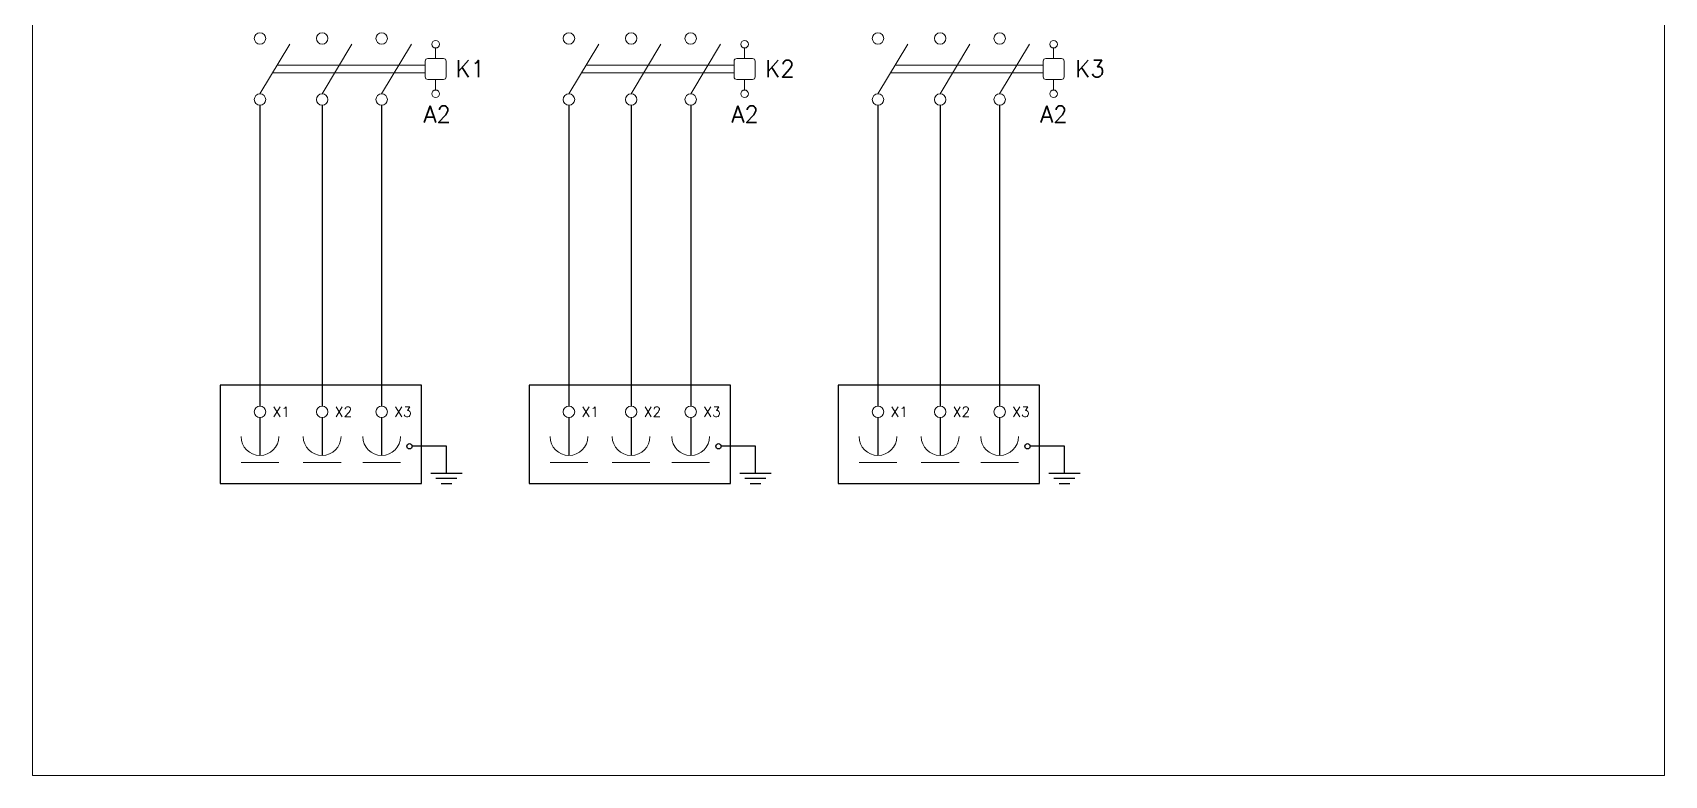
# Model space of a CAD drawing. Extents: x 2368 to 5238, y 905 to 1916.
# Drawn here: x 2617.46 to 2623.66, y 954.87 to 957.69 of the extents above; entities that cross this region are included whole.
import ezdxf

# ---------------------------------------------------------------- set-up
doc = ezdxf.new("R2010")
doc.units = 0
doc.header["$LTSCALE"] = 10
doc.linetypes.add('DASHEDX2', pattern=[38.1, 25.4, -12.7])
for name, color, linetype in [('05C', 2, 'CONTINUOUS'), ('Aterramento', 3, 'CONTINUOUS'), ('Condutor Unifilar - Cabo', 200, 'CONTINUOUS'), ('CT03', 1, 'CONTINUOUS')]:
    doc.layers.add(name, color=color, linetype=linetype)
doc.layers.add('2-1', color=2, linetype='CONTINUOUS', lineweight=0)
doc.layers.add('TEXTO', color=2, linetype='CONTINUOUS', lineweight=15)
doc.styles.add('ROMANS', font='simplex.shx')

# ---------------------------------------------------------------- blocks, each defined once
blk = doc.blocks.new('Fusivel')
at = {"layer": '2-1'}
blk.add_line((0, 0.0436), (0.1132, 0.2326), dxfattribs=at)
at = {"layer": '2-1', "linetype": 'Continuous'}
for centre in [(0, 0.2544), (0, 0.0218)]:
    blk.add_circle(centre, 0.0218, dxfattribs=at)
blk = doc.blocks.new('Caixa')
at = {"layer": '2-1'}
for p, q in [((0.03, 0), (-0.03, 0)), ((-0.04, -0.01), (-0.04, -0.07)), ((0.04, -0.07), (0.04, -0.01)), ((-0.03, -0.08), (0.03, -0.08))]:
    blk.add_line(p, q, dxfattribs=at)
for centre, start, end in [((-0.03, -0.01), 90, 180), ((0.03, -0.01), 0, 90), ((-0.03, -0.07), 180, 270), ((0.03, -0.07), 270, 0)]:
    blk.add_arc(centre, 0.01, start, end, dxfattribs=at)
blk = doc.blocks.new('CAP')
at = {"layer": '2-1'}
blk.add_lwpolyline([(-0.0718, 0), (0.0718, 0)], dxfattribs=at)
blk.add_arc((0, 0.0987), 0.0718, 180, 0, dxfattribs=at)

msp = doc.modelspace()

# ---------------------------------------------------------------- linework, layer by layer
at = {"layer": '2-1'}
for p, q in [((2618.9885, 957.5928), (2618.9885, 957.6328)), ((2620.1638, 957.5928), (2620.1638, 957.6328)), ((2621.3392, 957.5928), (2621.3392, 957.6328)), ((2618.3678, 957.5378), (2618.9485, 957.5378)), ((2618.3858, 957.5678), (2618.9485, 957.5678)), ((2619.5432, 957.5378), (2620.1238, 957.5378)), ((2619.5611, 957.5678), (2620.1238, 957.5678)), ((2620.7185, 957.5378), (2621.2992, 957.5378)), ((2620.7365, 957.5678), (2621.2992, 957.5678)), ((2618.9885, 957.4728), (2618.9885, 957.5128)), ((2620.1638, 957.4728), (2620.1638, 957.5128)), ((2621.3392, 957.4728), (2621.3392, 957.5128))]:
    msp.add_line(p, q, dxfattribs=at)
for centre, radius in [((2618.9885, 957.6471), 0.0144), ((2620.1638, 957.6471), 0.0144), ((2621.3392, 957.6471), 0.0144), ((2618.9885, 957.4584), 0.0144), ((2620.1638, 957.4584), 0.0144), ((2621.3392, 957.4584), 0.0144), ((2618.3202, 956.249), 0.0218), ((2618.5567, 956.249), 0.0218), ((2618.7831, 956.249), 0.0218), ((2619.4955, 956.249), 0.0218), ((2619.732, 956.249), 0.0218), ((2619.9585, 956.249), 0.0218), ((2620.6709, 956.249), 0.0218), ((2620.9074, 956.249), 0.0218), ((2621.1338, 956.249), 0.0218)]:
    msp.add_circle(centre, radius, dxfattribs=at)
at = {"layer": 'Aterramento'}
for points in [[(2619.0296, 956.016), (2619.0296, 956.1178), (2618.899, 956.1178)], [(2620.2049, 956.016), (2620.2049, 956.1178), (2620.0744, 956.1178)], [(2621.3803, 956.016), (2621.3803, 956.1178), (2621.2497, 956.1178)], [(2618.9696, 956.016), (2619.0896, 956.016)], [(2618.9896, 955.996), (2619.0696, 955.996)], [(2619.0096, 955.976), (2619.0496, 955.976)], [(2620.1449, 956.016), (2620.2649, 956.016)], [(2620.1649, 955.996), (2620.2449, 955.996)], [(2620.1849, 955.976), (2620.2249, 955.976)], [(2621.3203, 956.016), (2621.4403, 956.016)], [(2621.3403, 955.996), (2621.4203, 955.996)], [(2621.3603, 955.976), (2621.4003, 955.976)]]:
    msp.add_lwpolyline(points, dxfattribs=at)
for centre in [(2618.889, 956.1178), (2620.0644, 956.1178), (2621.2397, 956.1178)]:
    msp.add_circle(centre, 0.01, dxfattribs=at)
at = {"layer": 'CT03'}
for p, q in [((2618.3202, 957.4147), (2618.3202, 956.2708)), ((2618.5567, 957.4147), (2618.5567, 956.2708)), ((2618.7831, 957.4146), (2618.7831, 956.2708)), ((2619.4955, 957.4147), (2619.4955, 956.2708)), ((2619.732, 957.4147), (2619.732, 956.2708)), ((2619.9585, 957.4146), (2619.9585, 956.2708)), ((2620.6709, 957.4147), (2620.6709, 956.2708)), ((2620.9074, 957.4147), (2620.9074, 956.2708)), ((2621.1338, 957.4146), (2621.1338, 956.2708)), ((2618.3202, 956.2272), (2618.3202, 956.0829)), ((2618.5567, 956.2272), (2618.5567, 956.0829)), ((2618.7831, 956.2272), (2618.7831, 956.0829)), ((2619.4955, 956.2272), (2619.4955, 956.0829)), ((2619.732, 956.2272), (2619.732, 956.0829)), ((2619.9585, 956.2272), (2619.9585, 956.0829)), ((2620.6709, 956.2272), (2620.6709, 956.0829)), ((2620.9074, 956.2272), (2620.9074, 956.0829)), ((2621.1338, 956.2272), (2621.1338, 956.0829))]:
    msp.add_line(p, q, dxfattribs=at)
for points in [[(2618.1684, 955.976), (2618.9349, 955.976), (2618.9349, 956.3508), (2618.1684, 956.3508)], [(2619.3437, 955.976), (2620.1103, 955.976), (2620.1103, 956.3508), (2619.3437, 956.3508)], [(2620.5191, 955.976), (2621.2856, 955.976), (2621.2856, 956.3508), (2620.5191, 956.3508)]]:
    msp.add_lwpolyline(points, close=True, dxfattribs=at)
at = {"layer": 'TEXTO', "color": 1, "linetype": 'DASHEDX2', "ltscale": 9}
for p, q in [((2617.4555, 961.6425), (2617.4555, 954.866)), ((2623.6622, 954.866), (2623.6622, 961.6425)), ((2617.4555, 954.866), (2623.6622, 954.866))]:
    msp.add_line(p, q, dxfattribs=at)

# ---------------------------------------------------------------- block references
at = {"layer": '2-1', "color": 7}
for name, p in [('Caixa', (2618.9885, 957.5928)), ('Caixa', (2620.1638, 957.5928)), ('Caixa', (2621.3392, 957.5928)), ('CAP', (2618.3202, 956.056)), ('CAP', (2618.5567, 956.056)), ('CAP', (2618.7831, 956.056)), ('CAP', (2619.4955, 956.056)), ('CAP', (2619.732, 956.056)), ('CAP', (2619.9585, 956.056)), ('CAP', (2620.6709, 956.056)), ('CAP', (2620.9074, 956.056)), ('CAP', (2621.1338, 956.056))]:
    msp.add_blockref(name, p, dxfattribs=at)
at = {"layer": 'Condutor Unifilar - Cabo', "color": 7}
for p in [(2618.3202, 957.4147), (2618.5567, 957.4147), (2618.7831, 957.4147), (2619.4955, 957.4147), (2619.732, 957.4147), (2619.9585, 957.4147), (2620.6709, 957.4147), (2620.9074, 957.4147), (2621.1338, 957.4147)]:
    msp.add_blockref('Fusivel', p, dxfattribs=at)

# ---------------------------------------------------------------- texts
at = {"layer": '05C', "style": 'ROMANS'}
for s, height, p in [('K1', 0.06359, (2619.0643, 957.5223)), ('K2', 0.06359, (2620.2423, 957.5223)), ('K3', 0.06359, (2621.4212, 957.5223)), ('A2', 0.06359, (2618.9426, 957.3488)), ('A2', 0.06359, (2620.114, 957.3488)), ('A2', 0.06359, (2621.2883, 957.3488)), ('X1', 0.03847, (2618.3685, 956.2298)), ('X2', 0.03847, (2618.605, 956.2298)), ('X3', 0.03847, (2618.8314, 956.2298)), ('X1', 0.03847, (2619.5438, 956.2298)), ('X2', 0.03847, (2619.7803, 956.2298)), ('X3', 0.03847, (2620.0068, 956.2298)), ('X1', 0.03847, (2620.7192, 956.2298)), ('X2', 0.03847, (2620.9557, 956.2298)), ('X3', 0.03847, (2621.1821, 956.2298))]:
    msp.add_text(s, height=height, dxfattribs=at).set_placement(p)

doc.saveas('drawing.dxf')
